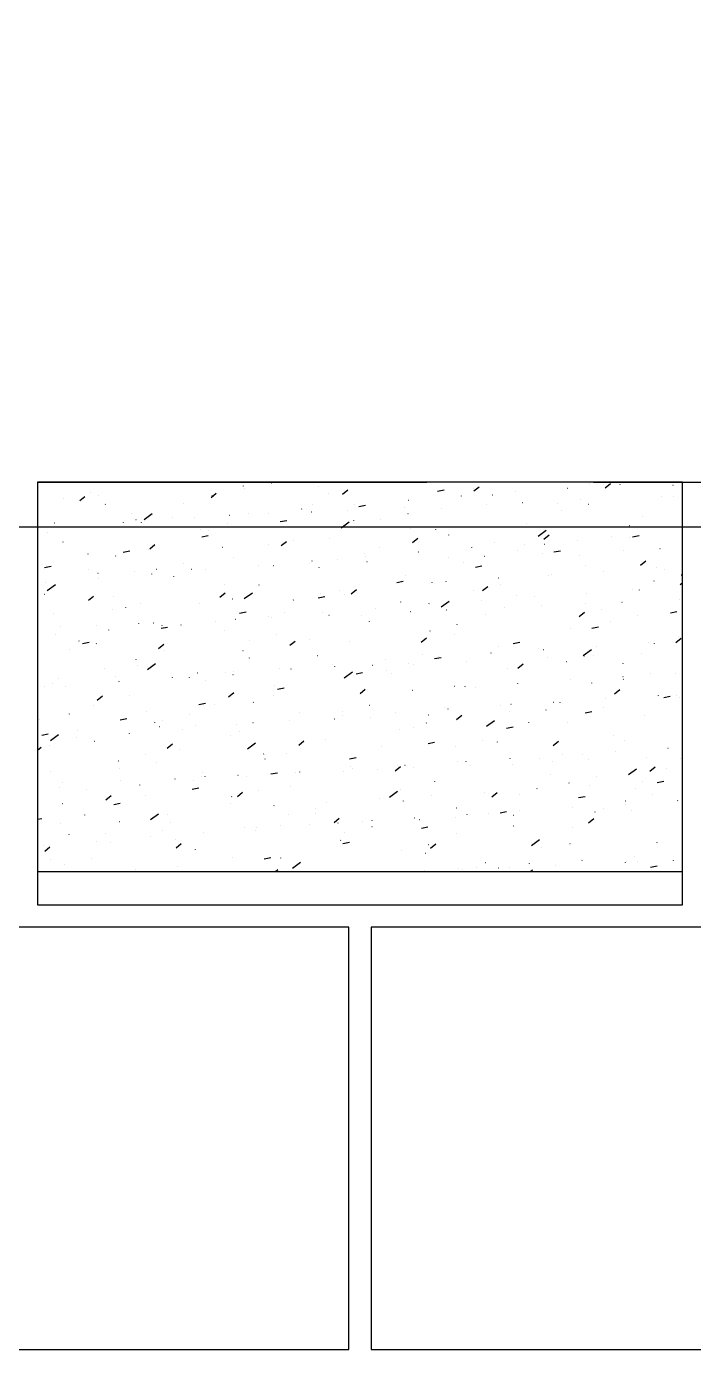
# Model space of a CAD drawing. Extents: x 0 to 119, y 0 to 84.
# Drawn here: x 68.872 to 70.072, y 67.172 to 69.552 of the extents above; entities that cross this region are included whole.
import ezdxf

# ---------------------------------------------------------------- set-up
doc = ezdxf.new("R2010")
doc.units = 0
doc.header["$MEASUREMENT"] = 0
doc.linetypes.add('ESTILO_TQS_0001', pattern=[1, 0.7, -0.3])
for name, color, linetype in [('1', 3, 'CONTINUOUS'), ('4', 5, 'CONTINUOUS'), ('9', 8, 'CONTINUOUS')]:
    doc.layers.add(name, color=color, linetype=linetype)

msp = doc.modelspace()

# ---------------------------------------------------------------- linework, layer by layer
at = {"layer": '1', "color": 3, "linetype": 'ESTILO_TQS_0001'}
msp.add_lwpolyline([(67.89179, 68.732318), (70.85179, 68.732318), (70.85179, 71.972318), (67.89179, 71.972318), (67.89179, 68.732318)], dxfattribs=at)
at = {"layer": '4', "color": 5, "linetype": 'Continuous'}
msp.add_line((67.25179, 68.652318), (72.29179, 68.652318), dxfattribs=at)
at = {"layer": '9', "color": 8, "linetype": 'Continuous'}
for p, q in [((68.89179, 68.726929), (68.89179, 68.726929)), ((68.98759, 68.714172), (68.987785, 68.714215)), ((69.204105, 68.705141), (69.213298, 68.712854)), ((69.262018, 68.725593), (69.262044, 68.725791)), ((69.263302, 68.720436), (69.263497, 68.720479)), ((69.312117, 68.731258), (69.312312, 68.731301)), ((69.397492, 68.724246), (69.397614, 68.724405)), ((69.415584, 68.712052), (69.41561, 68.712251)), ((69.440414, 68.710949), (69.449607, 68.718662)), ((69.611144, 68.71655), (69.622924, 68.71884)), ((69.67563, 68.720643), (69.675656, 68.720841)), ((69.676723, 68.716756), (69.685916, 68.72447)), ((69.750664, 68.715754), (69.750786, 68.715912)), ((69.845285, 68.721877), (69.845407, 68.722036)), ((69.883911, 68.729372), (69.883937, 68.72957)), ((69.913032, 68.722564), (69.922224, 68.730278)), ((69.939906, 68.728001), (69.940028, 68.72816)), ((70.034788, 68.726889), (70.034984, 68.726932)), ((68.89179, 68.692934), (68.89179, 68.692934)), ((68.89179, 68.692934), (68.89179, 68.692934)), ((68.89179, 68.692934), (68.89179, 68.692934)), ((68.938775, 68.70335), (68.938971, 68.703394)), ((68.967797, 68.699333), (68.976989, 68.707046)), ((69.000909, 68.708932), (69.000935, 68.70913)), ((69.013577, 68.692674), (69.013699, 68.692833)), ((69.15428, 68.693904), (69.154306, 68.694103)), ((69.205535, 68.70846), (69.205656, 68.708619)), ((69.385735, 68.692718), (69.38593, 68.692761)), ((69.462576, 68.691876), (69.462698, 68.692035)), ((69.46979, 68.689074), (69.48157, 68.691363)), ((69.558707, 68.699968), (69.558828, 68.700126)), ((69.654533, 68.707662), (69.654655, 68.707821)), ((69.699383, 68.693167), (69.699583, 68.693176)), ((69.710262, 68.709803), (69.710457, 68.709847)), ((69.764321, 68.696002), (69.764521, 68.696011)), ((69.827468, 68.693976), (69.827495, 68.694174)), ((69.867823, 68.700521), (69.868022, 68.70053)), ((69.882486, 68.693124), (69.882682, 68.693168)), ((70.014683, 68.706934), (70.014883, 68.706942)), ((70.036219, 68.706274), (70.036246, 68.706472)), ((68.89179, 68.666753), (68.89179, 68.666753)), ((68.892701, 68.673674), (68.892727, 68.673872)), ((69.061209, 68.675633), (69.061404, 68.675676)), ((69.068784, 68.665635), (69.068984, 68.665643)), ((69.083669, 68.665442), (69.098197, 68.676069)), ((69.133722, 68.66847), (69.133922, 68.668479)), ((69.174792, 68.668396), (69.174914, 68.668554)), ((69.237223, 68.672989), (69.237423, 68.672998)), ((69.270619, 68.67609), (69.27074, 68.676249)), ((69.307376, 68.676795), (69.307402, 68.676993)), ((69.328436, 68.661597), (69.340215, 68.663887)), ((69.366749, 68.684182), (69.366871, 68.68434)), ((69.384084, 68.679401), (69.384283, 68.67941)), ((69.449022, 68.682236), (69.449221, 68.682245)), ((69.460943, 68.663254), (69.460969, 68.663453)), ((69.509145, 68.665217), (69.50934, 68.66526)), ((69.552523, 68.686755), (69.552723, 68.686764)), ((69.55796, 68.676039), (69.558155, 68.676082)), ((69.619187, 68.685248), (69.619213, 68.685446)), ((69.833671, 68.682302), (69.833867, 68.682346)), ((69.979777, 68.670878), (69.979803, 68.671077)), ((68.89179, 68.657907), (68.89179, 68.657907)), ((68.89179, 68.657907), (68.89179, 68.657907)), ((68.89179, 68.651147), (68.89179, 68.651147)), ((68.89179, 68.651147), (68.89179, 68.651147)), ((68.908906, 68.641868), (68.909102, 68.641911)), ((68.921924, 68.659223), (68.922124, 68.659231)), ((68.982835, 68.65261), (68.982957, 68.652768)), ((69.046268, 68.660134), (69.046294, 68.660332)), ((69.078661, 68.660304), (69.078783, 68.660463)), ((69.184618, 68.648131), (69.184813, 68.648175)), ((69.199638, 68.645106), (69.199665, 68.645305)), ((69.233433, 68.658953), (69.233628, 68.658997)), ((69.437926, 68.650545), (69.452454, 68.661172)), ((69.562744, 68.649852), (69.56277, 68.65005)), ((69.608024, 68.64705), (69.608145, 68.647209)), ((69.771025, 68.658581), (69.771052, 68.658779)), ((69.792183, 68.635648), (69.806711, 68.646275)), ((69.956105, 68.654585), (69.9563, 68.654628)), ((70.051592, 68.639176), (70.051714, 68.639334)), ((68.89179, 68.638073), (68.89179, 68.638073)), ((68.89179, 68.635556), (68.89179, 68.635556)), ((68.93806, 68.624876), (68.938086, 68.625074)), ((69.093795, 68.612579), (69.102987, 68.620293)), ((69.187081, 68.634121), (69.198861, 68.63641)), ((69.224109, 68.615478), (69.224231, 68.615637)), ((69.307052, 68.620414), (69.307247, 68.620457)), ((69.330104, 68.618387), (69.339296, 68.626101)), ((69.352735, 68.627997), (69.352761, 68.628195)), ((69.416066, 68.631264), (69.416188, 68.631423)), ((69.566413, 68.624195), (69.575605, 68.631908)), ((69.631578, 68.637499), (69.631773, 68.637543)), ((69.714583, 68.623185), (69.714609, 68.623383)), ((69.767729, 68.620804), (69.76785, 68.620963)), ((69.802721, 68.630003), (69.811914, 68.637716)), ((69.803803, 68.62082), (69.803998, 68.620863)), ((69.86235, 68.626928), (69.862472, 68.627087)), ((69.923334, 68.635483), (69.92336, 68.635681)), ((69.956971, 68.633052), (69.957093, 68.633211)), ((69.961995, 68.634541), (69.973774, 68.636831)), ((68.982525, 68.603328), (68.98272, 68.603372)), ((69.032152, 68.599692), (69.032274, 68.599851)), ((69.045727, 68.606644), (69.057507, 68.608934)), ((69.091626, 68.611336), (69.091653, 68.611534)), ((69.244997, 68.596308), (69.245023, 68.596507)), ((69.430461, 68.592913), (69.430656, 68.592956)), ((69.479276, 68.603735), (69.479471, 68.603778)), ((69.48115, 68.598894), (69.481272, 68.599053)), ((69.506301, 68.614457), (69.506327, 68.614655)), ((69.577281, 68.606986), (69.577403, 68.607144)), ((69.631065, 68.596535), (69.631265, 68.596544)), ((69.673108, 68.61468), (69.673229, 68.614839)), ((69.696003, 68.599371), (69.696203, 68.599379)), ((69.754988, 68.609998), (69.755183, 68.610041)), ((69.799505, 68.60389), (69.799704, 68.603898)), ((69.82064, 68.607065), (69.83242, 68.609355)), ((69.866891, 68.600087), (69.866917, 68.600286)), ((69.946365, 68.610302), (69.946565, 68.61031)), ((70.011303, 68.613137), (70.011503, 68.613146)), ((68.89179, 68.583213), (68.89179, 68.583213)), ((68.89179, 68.583213), (68.89179, 68.583213)), ((68.89179, 68.576722), (68.89179, 68.576722)), ((68.904373, 68.579168), (68.916152, 68.581457)), ((68.983419, 68.576078), (68.983445, 68.576276)), ((69.000466, 68.569003), (69.000666, 68.569011)), ((69.065404, 68.571838), (69.065604, 68.571847)), ((69.105935, 68.575827), (69.10613, 68.575871)), ((69.154749, 68.586649), (69.154945, 68.586693)), ((69.168905, 68.576357), (69.169105, 68.576366)), ((69.193367, 68.575414), (69.193489, 68.575573)), ((69.289193, 68.583108), (69.289315, 68.583267)), ((69.315766, 68.582769), (69.315965, 68.582778)), ((69.380704, 68.585604), (69.380903, 68.585613)), ((69.385324, 68.5912), (69.385446, 68.591358)), ((69.398094, 68.579199), (69.39812, 68.579397)), ((69.484205, 68.590123), (69.484405, 68.590132)), ((69.65814, 68.58779), (69.658166, 68.587988)), ((69.679286, 68.579589), (69.691066, 68.581878)), ((69.877421, 68.582281), (69.877616, 68.582324)), ((69.910461, 68.57244), (69.910583, 68.572598)), ((69.976588, 68.583415), (69.985781, 68.591129)), ((70.005083, 68.578563), (70.005204, 68.578722)), ((70.018925, 68.574907), (70.018951, 68.575106)), ((68.89179, 68.564258), (68.89179, 68.564258)), ((68.89179, 68.564258), (68.89179, 68.564258)), ((68.89179, 68.564258), (68.89179, 68.564258)), ((68.905279, 68.551537), (68.905401, 68.551695)), ((68.90933, 68.537919), (68.923858, 68.548546)), ((69.00141, 68.559628), (69.001531, 68.559787)), ((69.097236, 68.567323), (69.097358, 68.567481)), ((69.136985, 68.562538), (69.137011, 68.562736)), ((69.228368, 68.54811), (69.228563, 68.548153)), ((69.290356, 68.54751), (69.290382, 68.547709)), ((69.537932, 68.552112), (69.549711, 68.554402)), ((69.552895, 68.565195), (69.55309, 68.565238)), ((69.601697, 68.552394), (69.601723, 68.552592)), ((69.626598, 68.554068), (69.62672, 68.554227)), ((69.692411, 68.537441), (69.701604, 68.545155)), ((69.721219, 68.560192), (69.721341, 68.560351)), ((69.725119, 68.548516), (69.725314, 68.548559)), ((69.810448, 68.564692), (69.810474, 68.56489)), ((69.81584, 68.566316), (69.815962, 68.566475)), ((70.000831, 68.554779), (70.001026, 68.554823)), ((70.047754, 68.548566), (70.05179, 68.551518)), ((70.049646, 68.565601), (70.049841, 68.565645)), ((68.89179, 68.533958), (68.89179, 68.533958)), ((68.89179, 68.528353), (68.89179, 68.528353)), ((68.89179, 68.528353), (68.89179, 68.528353)), ((68.89179, 68.525089), (68.89179, 68.525089)), ((68.903841, 68.531024), (68.904037, 68.531068)), ((68.983485, 68.520018), (68.992677, 68.527731)), ((69.028777, 68.52728), (69.028803, 68.527478)), ((69.219793, 68.525826), (69.228986, 68.533539)), ((69.242684, 68.522496), (69.242806, 68.522655)), ((69.263587, 68.523022), (69.278116, 68.533649)), ((69.351778, 68.520609), (69.351973, 68.520652)), ((69.396577, 68.524636), (69.408357, 68.526925)), ((69.400592, 68.531431), (69.400788, 68.531474)), ((69.434641, 68.538282), (69.434763, 68.538441)), ((69.443452, 68.530401), (69.443478, 68.530599)), ((69.456102, 68.531634), (69.465295, 68.539347)), ((69.676304, 68.537694), (69.676499, 68.537737)), ((69.690477, 68.520128), (69.690599, 68.520286)), ((69.754005, 68.529296), (69.754031, 68.529494)), ((69.785098, 68.526252), (69.78522, 68.52641)), ((69.879719, 68.532375), (69.879841, 68.532534)), ((69.962482, 68.539512), (69.962508, 68.53971)), ((69.97434, 68.538499), (69.974462, 68.538658)), ((70.046486, 68.521024), (70.046686, 68.521033)), ((69.027251, 68.503523), (69.027446, 68.503566)), ((69.050727, 68.50671), (69.050848, 68.506869)), ((69.076066, 68.514345), (69.076261, 68.514388)), ((69.182344, 68.51374), (69.18237, 68.513938)), ((69.255223, 68.497159), (69.267003, 68.499449)), ((69.335714, 68.498712), (69.33574, 68.498911)), ((69.403899, 68.498218), (69.40402, 68.498377)), ((69.499725, 68.505913), (69.499847, 68.506071)), ((69.545254, 68.516998), (69.54528, 68.517197)), ((69.562747, 68.499903), (69.562947, 68.499912)), ((69.595856, 68.514004), (69.595978, 68.514163)), ((69.617845, 68.508126), (69.632373, 68.518752)), ((69.627685, 68.502739), (69.627885, 68.502747)), ((69.731187, 68.507258), (69.731386, 68.507266)), ((69.798738, 68.509976), (69.798933, 68.51002)), ((69.866278, 68.490854), (69.87547, 68.498567)), ((69.878047, 68.51367), (69.878247, 68.513678)), ((69.906039, 68.504116), (69.906065, 68.504315)), ((69.942985, 68.516505), (69.943185, 68.516514)), ((70.030136, 68.49758), (70.041916, 68.49987)), ((68.89179, 68.473492), (68.89179, 68.473492)), ((68.89179, 68.473492), (68.89179, 68.473492)), ((68.89179, 68.473492), (68.89179, 68.473492)), ((68.921039, 68.495592), (68.921066, 68.49579)), ((68.997086, 68.475206), (68.997286, 68.475215)), ((69.074136, 68.478482), (69.074162, 68.47868)), ((69.100587, 68.479725), (69.100787, 68.479734)), ((69.115811, 68.474341), (69.115932, 68.474499)), ((69.149684, 68.475806), (69.14988, 68.475849)), ((69.211941, 68.482432), (69.212063, 68.482591)), ((69.247448, 68.486137), (69.247647, 68.486146)), ((69.307768, 68.490127), (69.30789, 68.490285)), ((69.312386, 68.488972), (69.312585, 68.488981)), ((69.415887, 68.493491), (69.416087, 68.4935)), ((69.474211, 68.492891), (69.474406, 68.492934)), ((69.488811, 68.481603), (69.488837, 68.481801)), ((69.646435, 68.476212), (69.646631, 68.476255)), ((69.697562, 68.493901), (69.697588, 68.494099)), ((69.922147, 68.482475), (69.922342, 68.482519)), ((69.970962, 68.493297), (69.971157, 68.493341)), ((68.89179, 68.470609), (68.89179, 68.470609)), ((68.89179, 68.470609), (68.89179, 68.470609)), ((68.89179, 68.470609), (68.89179, 68.470609)), ((68.923853, 68.458555), (68.923975, 68.458713)), ((68.932148, 68.472371), (68.932348, 68.472379)), ((69.019984, 68.466646), (69.020106, 68.466805)), ((69.113869, 68.469683), (69.125648, 68.471972)), ((69.227702, 68.464942), (69.227728, 68.46514)), ((69.321909, 68.459126), (69.322104, 68.45917)), ((69.381073, 68.449914), (69.381099, 68.450113)), ((69.582101, 68.44488), (69.591293, 68.452593)), ((69.597621, 68.46539), (69.597816, 68.465433)), ((69.641119, 68.458505), (69.641145, 68.458703)), ((69.849596, 68.468721), (69.849622, 68.468919)), ((69.888782, 68.470103), (69.900562, 68.472393)), ((70.040144, 68.444266), (70.049337, 68.45198)), ((70.044581, 68.454758), (70.044776, 68.454801)), ((68.89179, 68.443077), (68.89179, 68.443077)), ((68.89179, 68.426515), (68.89179, 68.426515)), ((68.948567, 68.431219), (68.948763, 68.431262)), ((68.966398, 68.446794), (68.966424, 68.446992)), ((68.972515, 68.442206), (68.984294, 68.444496)), ((68.997382, 68.442041), (68.997577, 68.442084)), ((69.109483, 68.433264), (69.118676, 68.440978)), ((69.119495, 68.429684), (69.119521, 68.429882)), ((69.261258, 68.429514), (69.26138, 68.429673)), ((69.273094, 68.448304), (69.273289, 68.448348)), ((69.345792, 68.439072), (69.354984, 68.446786)), ((69.453216, 68.4453), (69.453337, 68.445459)), ((69.707542, 68.425178), (69.707664, 68.425337)), ((69.720054, 68.437672), (69.720249, 68.437716)), ((69.747428, 68.442627), (69.759207, 68.444917)), ((69.793153, 68.433325), (69.793179, 68.433524)), ((69.802163, 68.431302), (69.802285, 68.431461)), ((69.873416, 68.421043), (69.887944, 68.43167)), ((69.896784, 68.437426), (69.896906, 68.437585)), ((69.991405, 68.44355), (69.991527, 68.443708)), ((70.001434, 68.442054), (70.00146, 68.442252)), ((68.89179, 68.418632), (68.89179, 68.418632)), ((68.89179, 68.418632), (68.89179, 68.418632)), ((68.89179, 68.418632), (68.89179, 68.418632)), ((68.89179, 68.416769), (68.89179, 68.416769)), ((69.069301, 68.413728), (69.069423, 68.413887)), ((69.071001, 68.403501), (69.071196, 68.403545)), ((69.089249, 68.3955), (69.103777, 68.406126)), ((69.273061, 68.416144), (69.273087, 68.416342)), ((69.395527, 68.420587), (69.395723, 68.42063)), ((69.422473, 68.405236), (69.422595, 68.405395)), ((69.426432, 68.401116), (69.426458, 68.401315)), ((69.494429, 68.403271), (69.494629, 68.40328)), ((69.5183, 68.412931), (69.518421, 68.413089)), ((69.559367, 68.406107), (69.559567, 68.406115)), ((69.567752, 68.403908), (69.567947, 68.403951)), ((69.584676, 68.42311), (69.584702, 68.423308)), ((69.606074, 68.41515), (69.617853, 68.41744)), ((69.612921, 68.419054), (69.613042, 68.419213)), ((69.662869, 68.410626), (69.663068, 68.410634)), ((69.755967, 68.398292), (69.76516, 68.406006)), ((69.809729, 68.417038), (69.809929, 68.417046)), ((69.843464, 68.410171), (69.843659, 68.410214)), ((69.874667, 68.419873), (69.874867, 68.419882)), ((69.892278, 68.420993), (69.892474, 68.421036)), ((69.944991, 68.406658), (69.945017, 68.406857)), ((69.978168, 68.424392), (69.978368, 68.424401)), ((68.928768, 68.378574), (68.928968, 68.378583)), ((69.011757, 68.397996), (69.011783, 68.398194)), ((69.032269, 68.383093), (69.032469, 68.383102)), ((69.134385, 68.381359), (69.134507, 68.381517)), ((69.164853, 68.380886), (69.164879, 68.381085)), ((69.17913, 68.389505), (69.179329, 68.389514)), ((69.230516, 68.38945), (69.230638, 68.389609)), ((69.243225, 68.386822), (69.24342, 68.386866)), ((69.244068, 68.39234), (69.244267, 68.392349)), ((69.326342, 68.397145), (69.326464, 68.397303)), ((69.347569, 68.396859), (69.347769, 68.396868)), ((69.443506, 68.380603), (69.458034, 68.39123)), ((69.464719, 68.387674), (69.476499, 68.389964)), ((69.518937, 68.393086), (69.519132, 68.393129)), ((69.528233, 68.387714), (69.528259, 68.387912)), ((69.73671, 68.39793), (69.736736, 68.398128)), ((69.944896, 68.382938), (69.945017, 68.383096)), ((69.945332, 68.377894), (69.945527, 68.377938)), ((69.994147, 68.388716), (69.994342, 68.38876)), ((70.039517, 68.389061), (70.039638, 68.38922)), ((68.89179, 68.37696), (68.89179, 68.37696)), ((68.89179, 68.363771), (68.89179, 68.363771)), ((68.903745, 68.364225), (68.903771, 68.364423)), ((68.918698, 68.369737), (68.918894, 68.36978)), ((68.942428, 68.365573), (68.94255, 68.365731)), ((69.038559, 68.373664), (69.038681, 68.373823)), ((69.19441, 68.376), (69.194606, 68.376044)), ((69.235481, 68.346511), (69.244674, 68.354224)), ((69.31842, 68.367346), (69.318446, 68.367544)), ((69.323365, 68.360197), (69.335144, 68.362487)), ((69.47179, 68.352318), (69.480983, 68.360032)), ((69.566411, 68.358442), (69.566533, 68.358601)), ((69.64137, 68.365368), (69.641566, 68.365411)), ((69.661032, 68.364566), (69.661154, 68.364725)), ((69.680267, 68.362534), (69.680293, 68.362732)), ((69.755653, 68.37069), (69.755775, 68.370849)), ((69.850275, 68.376814), (69.850396, 68.376972)), ((69.888548, 68.371263), (69.888575, 68.371461)), ((69.929834, 68.351705), (69.939026, 68.359419)), ((68.992317, 68.331197), (68.992512, 68.331241)), ((68.999173, 68.340703), (69.008365, 68.348416)), ((69.057115, 68.349198), (69.057141, 68.349396)), ((69.182011, 68.332721), (69.19379, 68.335011)), ((69.210212, 68.332088), (69.210238, 68.332287)), ((69.279833, 68.336533), (69.279955, 68.336691)), ((69.316844, 68.348283), (69.317039, 68.348326)), ((69.47179, 68.352318), (69.471816, 68.352517)), ((69.47179, 68.352318), (69.471912, 68.352477)), ((69.489068, 68.331604), (69.489263, 68.331647)), ((69.724911, 68.330626), (69.725033, 68.330784)), ((69.743239, 68.333091), (69.743434, 68.333135)), ((69.819532, 68.336749), (69.819654, 68.336908)), ((69.832105, 68.335867), (69.832132, 68.336065)), ((69.914153, 68.342873), (69.914275, 68.343032)), ((70.008774, 68.348997), (70.008896, 68.349156)), ((70.018263, 68.345065), (70.030043, 68.347355)), ((70.040857, 68.348165), (70.040883, 68.348363)), ((70.047201, 68.345618), (70.047396, 68.345661)), ((68.89179, 68.308911), (68.89179, 68.308911)), ((68.89179, 68.308911), (68.89179, 68.308911)), ((68.949103, 68.315427), (68.949129, 68.315626)), ((69.040656, 68.305244), (69.052436, 68.307534)), ((69.087876, 68.320747), (69.087998, 68.320905)), ((69.164541, 68.314518), (69.164737, 68.314561)), ((69.363778, 68.318548), (69.363804, 68.318746)), ((69.426111, 68.306639), (69.426311, 68.306648)), ((69.440253, 68.320782), (69.440449, 68.320825)), ((69.441048, 68.312254), (69.44117, 68.312413)), ((69.491049, 68.309475), (69.491249, 68.309483)), ((69.535669, 68.318378), (69.535791, 68.318537)), ((69.594551, 68.313994), (69.59475, 68.314002)), ((69.623824, 68.327139), (69.62385, 68.327337)), ((69.63029, 68.324502), (69.630412, 68.32466)), ((69.645657, 68.305731), (69.654849, 68.313445)), ((69.741411, 68.320406), (69.741611, 68.320414)), ((69.806349, 68.323241), (69.806549, 68.32325)), ((69.876909, 68.317588), (69.888689, 68.319878)), ((69.90985, 68.32776), (69.91005, 68.327769)), ((69.984414, 68.312769), (69.98444, 68.312968)), ((68.89179, 68.29958), (68.89179, 68.29958)), ((68.89179, 68.29958), (68.89179, 68.29958)), ((68.89179, 68.29958), (68.89179, 68.29958)), ((68.89179, 68.28331), (68.89179, 68.28331)), ((68.89179, 68.28331), (68.89179, 68.28331)), ((68.895919, 68.304961), (68.89604, 68.305119)), ((68.963951, 68.286461), (68.964151, 68.28647)), ((69.102474, 68.3004), (69.1025, 68.300598)), ((69.110812, 68.292873), (69.111011, 68.292882)), ((69.115727, 68.303696), (69.115922, 68.303739)), ((69.15296, 68.288377), (69.153082, 68.288536)), ((69.17575, 68.295708), (69.175949, 68.295717)), ((69.249091, 68.296468), (69.249212, 68.296627)), ((69.25557, 68.28329), (69.255597, 68.283489)), ((69.279251, 68.300227), (69.279451, 68.300236)), ((69.344917, 68.304163), (69.345039, 68.304321)), ((69.542122, 68.288505), (69.542317, 68.288548)), ((69.567381, 68.291743), (69.567407, 68.291941)), ((69.590937, 68.299327), (69.591132, 68.29937)), ((69.699077, 68.293521), (69.713605, 68.304147)), ((69.735555, 68.290112), (69.747334, 68.292402)), ((69.775663, 68.300472), (69.775689, 68.30067)), ((69.845108, 68.300815), (69.845303, 68.300858)), ((68.89179, 68.276308), (68.89179, 68.276308)), ((68.89179, 68.273422), (68.89179, 68.273422)), ((68.89179, 68.273422), (68.89179, 68.273422)), ((68.899302, 68.277768), (68.911081, 68.280058)), ((68.913633, 68.258893), (68.913829, 68.258936)), ((68.91491, 68.267977), (68.929438, 68.278604)), ((68.961003, 68.272591), (68.961124, 68.27275)), ((68.994462, 68.266629), (68.994488, 68.266828)), ((69.057133, 68.280682), (69.057255, 68.280841)), ((69.125171, 68.253949), (69.134364, 68.261663)), ((69.23816, 68.275979), (69.238355, 68.276022)), ((69.269167, 68.25308), (69.283696, 68.263707)), ((69.36148, 68.259757), (69.370672, 68.267471)), ((69.409137, 68.26975), (69.409163, 68.269948)), ((69.5942, 68.262635), (69.60598, 68.264925)), ((69.692805, 68.26705), (69.693001, 68.267093)), ((69.71922, 68.265076), (69.719246, 68.265274)), ((69.819524, 68.259144), (69.828716, 68.266857)), ((69.927971, 68.277374), (69.927997, 68.277572)), ((69.946976, 68.268538), (69.947171, 68.268581)), ((68.89179, 68.250598), (68.898055, 68.255855)), ((68.89179, 68.254051), (68.89179, 68.254051)), ((68.89179, 68.254051), (68.89179, 68.254051)), ((68.89179, 68.251065), (68.89179, 68.251065)), ((69.085858, 68.242214), (69.086053, 68.242257)), ((69.147833, 68.251602), (69.147859, 68.2518)), ((69.298408, 68.243551), (69.298529, 68.243709)), ((69.300929, 68.234492), (69.300955, 68.234691)), ((69.340029, 68.243702), (69.340224, 68.243745)), ((69.452846, 68.235159), (69.464626, 68.237449)), ((69.510938, 68.256348), (69.510965, 68.256546)), ((69.643991, 68.256228), (69.644186, 68.256271)), ((69.741976, 68.235676), (69.742098, 68.235835)), ((69.794674, 68.234773), (69.794869, 68.234817)), ((69.836597, 68.2418), (69.836719, 68.241959)), ((69.871528, 68.241978), (69.871554, 68.242177)), ((69.931218, 68.247924), (69.93134, 68.248082)), ((69.98633, 68.23745), (69.98653, 68.237459)), ((70.025839, 68.254048), (70.025961, 68.254206)), ((70.048845, 68.236261), (70.04904, 68.236305)), ((68.914493, 68.211979), (68.914615, 68.212137)), ((69.037043, 68.231392), (69.037238, 68.231435)), ((69.039821, 68.217831), (69.039847, 68.21803)), ((69.10645, 68.227765), (69.106572, 68.227923)), ((69.363492, 68.211181), (69.363613, 68.21134)), ((69.441897, 68.211425), (69.442093, 68.211468)), ((69.454496, 68.220952), (69.454522, 68.22115)), ((69.458113, 68.217305), (69.458234, 68.217463)), ((69.502591, 68.216329), (69.502791, 68.216338)), ((69.535347, 68.21317), (69.544539, 68.220883)), ((69.552734, 68.223429), (69.552855, 68.223587)), ((69.567529, 68.219165), (69.567729, 68.219173)), ((69.647355, 68.229552), (69.647477, 68.229711)), ((69.662777, 68.229681), (69.662803, 68.229879)), ((69.671031, 68.223684), (69.671231, 68.223692)), ((69.745859, 68.223952), (69.746054, 68.223995)), ((69.817891, 68.230096), (69.818091, 68.230104)), ((69.882829, 68.232931), (69.883029, 68.23294)), ((69.954649, 68.206438), (69.969177, 68.217065)), ((69.99339, 68.212556), (70.002583, 68.22027)), ((70.023562, 68.216798), (70.023588, 68.216997)), ((68.89179, 68.19919), (68.89179, 68.19919)), ((68.89179, 68.19919), (68.89179, 68.19919)), ((68.89179, 68.19919), (68.89179, 68.19919)), ((68.89179, 68.189661), (68.89179, 68.189661)), ((68.93693, 68.191632), (68.93713, 68.191641)), ((69.040432, 68.196151), (69.040631, 68.19616)), ((69.075708, 68.1877), (69.07583, 68.187859)), ((69.138912, 68.199115), (69.139107, 68.199159)), ((69.171534, 68.195395), (69.171656, 68.195554)), ((69.187292, 68.202563), (69.187491, 68.202572)), ((69.187726, 68.209937), (69.187922, 68.209981)), ((69.193191, 68.202804), (69.193217, 68.203002)), ((69.25223, 68.205398), (69.25243, 68.205407)), ((69.267665, 68.203486), (69.267787, 68.203645)), ((69.311492, 68.207682), (69.323271, 68.209972)), ((69.355731, 68.209917), (69.355931, 68.209926)), ((69.606334, 68.194285), (69.60636, 68.194483)), ((69.815085, 68.206583), (69.815111, 68.206781)), ((69.847728, 68.191675), (69.847923, 68.191718)), ((69.884709, 68.187312), (69.88483, 68.18747)), ((69.896543, 68.202497), (69.896738, 68.20254)), ((69.97933, 68.193435), (69.979451, 68.193594)), ((70.00639, 68.19255), (70.01817, 68.19484)), ((68.89179, 68.182392), (68.89179, 68.182392)), ((68.89179, 68.182392), (68.89179, 68.182392)), ((68.89179, 68.182392), (68.89179, 68.182392)), ((68.931613, 68.182574), (68.931639, 68.182772)), ((68.979577, 68.179609), (68.979699, 68.179768)), ((69.014861, 68.161388), (69.024053, 68.169101)), ((69.085179, 68.169033), (69.085205, 68.169232)), ((69.170137, 68.180206), (69.181917, 68.182496)), ((69.24078, 68.166839), (69.240976, 68.166882)), ((69.251169, 68.167196), (69.260362, 68.174909)), ((69.289595, 68.177661), (69.28979, 68.177704)), ((69.346288, 68.185694), (69.346314, 68.185893)), ((69.524739, 68.165998), (69.539267, 68.176625)), ((69.543766, 68.179148), (69.543961, 68.179192)), ((69.600845, 68.16894), (69.600967, 68.169099)), ((69.695466, 68.175064), (69.695588, 68.175223)), ((69.709213, 68.166582), (69.718406, 68.174296)), ((69.758642, 68.171187), (69.758668, 68.171386)), ((69.790088, 68.181188), (69.790209, 68.181346)), ((69.865036, 68.165073), (69.876815, 68.167363)), ((69.967119, 68.181403), (69.967145, 68.181601)), ((69.998411, 68.17022), (69.998607, 68.170263)), ((68.89179, 68.14433), (68.89179, 68.14433)), ((68.89179, 68.14433), (68.89179, 68.14433)), ((68.936818, 68.154312), (68.937014, 68.154356)), ((69.028783, 68.152729), (69.040563, 68.155019)), ((69.23855, 68.154006), (69.238576, 68.154204)), ((69.316982, 68.150569), (69.317104, 68.150727)), ((69.391464, 68.145384), (69.391659, 68.145427)), ((69.411603, 68.156693), (69.411725, 68.156851)), ((69.506224, 68.162816), (69.506346, 68.162975)), ((69.549891, 68.15889), (69.549917, 68.159088)), ((69.645635, 68.146872), (69.64583, 68.146915)), ((69.723682, 68.137597), (69.735461, 68.139887)), ((69.759345, 68.141123), (69.759467, 68.141282)), ((69.853966, 68.147247), (69.854088, 68.147406)), ((69.894371, 68.139786), (69.894571, 68.139795)), ((69.910676, 68.146007), (69.910702, 68.146206)), ((69.948587, 68.153371), (69.948709, 68.15353)), ((69.949597, 68.159398), (69.949792, 68.159441)), ((69.959309, 68.142621), (69.959509, 68.14263)), ((70.043208, 68.159495), (70.04333, 68.159654)), ((68.89179, 68.126101), (68.899208, 68.127543)), ((68.933068, 68.118997), (68.93319, 68.119155)), ((68.976971, 68.133776), (68.976998, 68.133974)), ((69.038687, 68.122036), (69.038882, 68.122079)), ((69.094829, 68.125557), (69.109357, 68.136184)), ((69.125025, 68.134783), (69.125147, 68.134941)), ((69.130538, 68.120235), (69.130564, 68.120434)), ((69.342649, 68.134562), (69.342844, 68.134605)), ((69.380861, 68.116628), (69.380983, 68.116787)), ((69.391646, 68.136896), (69.391672, 68.137095)), ((69.425036, 68.120608), (69.434229, 68.128322)), ((69.432211, 68.119607), (69.432411, 68.119616)), ((69.475482, 68.122752), (69.475604, 68.122911)), ((69.493448, 68.123494), (69.493474, 68.123692)), ((69.570103, 68.128876), (69.570225, 68.129034)), ((69.579071, 68.12602), (69.579271, 68.126028)), ((69.644009, 68.128855), (69.644209, 68.128863)), ((69.664724, 68.135), (69.664846, 68.135158)), ((69.702199, 68.135792), (69.702225, 68.13599)), ((69.747511, 68.133374), (69.747711, 68.133382)), ((69.88308, 68.119995), (69.892272, 68.127708)), ((70.051465, 68.127121), (70.05166, 68.127165)), ((68.89179, 68.096012), (68.89179, 68.096012)), ((68.89179, 68.096012), (68.89179, 68.096012)), ((68.89179, 68.096012), (68.89179, 68.096012)), ((68.948472, 68.098487), (68.948672, 68.098496)), ((69.01341, 68.101322), (69.01361, 68.101331)), ((69.094283, 68.094718), (69.094404, 68.094877)), ((69.116912, 68.105841), (69.117111, 68.10585)), ((69.190109, 68.102413), (69.190231, 68.102572)), ((69.263772, 68.112253), (69.263971, 68.112262)), ((69.283909, 68.105208), (69.283935, 68.105406)), ((69.28624, 68.110504), (69.286362, 68.110663)), ((69.32871, 68.115088), (69.32891, 68.115097)), ((69.444518, 68.102285), (69.444713, 68.102329)), ((69.493332, 68.113107), (69.493528, 68.113151)), ((69.582327, 68.11012), (69.594107, 68.11241)), ((69.645756, 68.100396), (69.645782, 68.100594)), ((69.747503, 68.114595), (69.747699, 68.114638)), ((69.854233, 68.110612), (69.854259, 68.11081)), ((68.89179, 68.089469), (68.89179, 68.089469)), ((68.89179, 68.089469), (68.89179, 68.089469)), ((68.902325, 68.078932), (68.902447, 68.079091)), ((68.90455, 68.068826), (68.913743, 68.07654)), ((68.998152, 68.086627), (68.998274, 68.086786)), ((69.02233, 68.084978), (69.022356, 68.085176)), ((69.140556, 68.089759), (69.140751, 68.089802)), ((69.140859, 68.074634), (69.150052, 68.082348)), ((69.175897, 68.071437), (69.175923, 68.071636)), ((69.437005, 68.088098), (69.437031, 68.088297)), ((69.440973, 68.082644), (69.452752, 68.084934)), ((69.546386, 68.070009), (69.546582, 68.070052)), ((69.595201, 68.080831), (69.595396, 68.080874)), ((69.598903, 68.074021), (69.608095, 68.081734)), ((69.78031, 68.078916), (69.794838, 68.089542)), ((69.79779, 68.075216), (69.797816, 68.075415)), ((69.849372, 68.082318), (69.849567, 68.082362)), ((70.006071, 68.083945), (70.006097, 68.084143)), ((68.89179, 68.065203), (68.89179, 68.065203)), ((68.89179, 68.065203), (68.89179, 68.065203)), ((68.89179, 68.05812), (68.89179, 68.05812)), ((68.914592, 68.053289), (68.914618, 68.053487)), ((68.939439, 68.045172), (68.939634, 68.045216)), ((68.988254, 68.055994), (68.988449, 68.056038)), ((69.242424, 68.057482), (69.24262, 68.057526)), ((69.299619, 68.055167), (69.311398, 68.057457)), ((69.329267, 68.05641), (69.329293, 68.056608)), ((69.3504, 68.038475), (69.364928, 68.049102)), ((69.589313, 68.065001), (69.589339, 68.065199)), ((69.69707, 68.048554), (69.697265, 68.048597)), ((69.77641, 68.046174), (69.776532, 68.046333)), ((69.871031, 68.052298), (69.871153, 68.052457)), ((69.949628, 68.048549), (69.949654, 68.048748)), ((69.951241, 68.050042), (69.951436, 68.050085)), ((69.965652, 68.058422), (69.965774, 68.05858)), ((69.970851, 68.049476), (69.971051, 68.049485)), ((70.035789, 68.052311), (70.035989, 68.05232)), ((68.89179, 68.034609), (68.89179, 68.034609)), ((68.89179, 68.034609), (68.89179, 68.034609)), ((68.89179, 68.034609), (68.89179, 68.034609)), ((68.89179, 68.032318), (70.05179, 68.032318)), ((68.911831, 68.032318), (68.911831, 68.032318)), ((68.911831, 68.032318), (68.911831, 68.032318)), ((68.911831, 68.032318), (68.911831, 68.032318)), ((68.956479, 68.032318), (68.956479, 68.032318)), ((68.963614, 68.032318), (68.963614, 68.032318)), ((68.96736, 68.032318), (68.96736, 68.032318)), ((69.015397, 68.032318), (69.015397, 68.032318)), ((69.046401, 68.032318), (69.046401, 68.032318)), ((69.046401, 68.032318), (69.046401, 68.032318)), ((69.06718, 68.032318), (69.06718, 68.032318)), ((69.067689, 68.03618), (69.067715, 68.036378)), ((69.090429, 68.032318), (69.090429, 68.032318)), ((69.118963, 68.032318), (69.118963, 68.032318)), ((69.118963, 68.032318), (69.118963, 68.032318)), ((69.128918, 68.032318), (69.128918, 68.032318)), ((69.128918, 68.032318), (69.128918, 68.032318)), ((69.136324, 68.032318), (69.136324, 68.032318)), ((69.136324, 68.032318), (69.136324, 68.032318)), ((69.136324, 68.032318), (69.136324, 68.032318)), ((69.1436, 68.041801), (69.143721, 68.04196)), ((69.170746, 68.032318), (69.170746, 68.032318)), ((69.170746, 68.032318), (69.170746, 68.032318)), ((69.182071, 68.032318), (69.182071, 68.032318)), ((69.222529, 68.032318), (69.222529, 68.032318)), ((69.222529, 68.032318), (69.222529, 68.032318)), ((69.222529, 68.032318), (69.222529, 68.032318)), ((69.226246, 68.032318), (69.226246, 68.032318)), ((69.226246, 68.032318), (69.226246, 68.032318)), ((69.274312, 68.032318), (69.274312, 68.032318)), ((69.274312, 68.032318), (69.274312, 68.032318)), ((69.274312, 68.032318), (69.274312, 68.032318)), ((69.316168, 68.032318), (69.316168, 68.032318)), ((69.316168, 68.032318), (69.316168, 68.032318)), ((69.319816, 68.032318), (69.323918, 68.03576)), ((69.326095, 68.032318), (69.326095, 68.032318)), ((69.326095, 68.032318), (69.326095, 68.032318)), ((69.326095, 68.032318), (69.326095, 68.032318)), ((69.341983, 68.032318), (69.341983, 68.032318)), ((69.376377, 68.032318), (69.376377, 68.032318)), ((69.376377, 68.032318), (69.376377, 68.032318)), ((69.376377, 68.032318), (69.376377, 68.032318)), ((69.377878, 68.032318), (69.377878, 68.032318)), ((69.40609, 68.032318), (69.40609, 68.032318)), ((69.40609, 68.032318), (69.40609, 68.032318)), ((69.429661, 68.032318), (69.429661, 68.032318)), ((69.481444, 68.032318), (69.481444, 68.032318)), ((69.496012, 68.032318), (69.496012, 68.032318)), ((69.496012, 68.032318), (69.496012, 68.032318)), ((69.533227, 68.032318), (69.533227, 68.032318)), ((69.549204, 68.032318), (69.549204, 68.032318)), ((69.577883, 68.032318), (69.577883, 68.032318)), ((69.577883, 68.032318), (69.577883, 68.032318)), ((69.577883, 68.032318), (69.577883, 68.032318)), ((69.58501, 68.032318), (69.58501, 68.032318)), ((69.58501, 68.032318), (69.58501, 68.032318)), ((69.58501, 68.032318), (69.58501, 68.032318)), ((69.585934, 68.032318), (69.585934, 68.032318)), ((69.587168, 68.033926), (69.58729, 68.034085)), ((69.623837, 68.032318), (69.623837, 68.032318)), ((69.623837, 68.032318), (69.623837, 68.032318)), ((69.623837, 68.032318), (69.623837, 68.032318)), ((69.636794, 68.032318), (69.636794, 68.032318)), ((69.636794, 68.032318), (69.636794, 68.032318)), ((69.636794, 68.032318), (69.636794, 68.032318)), ((69.648255, 68.037732), (69.64845, 68.037775)), ((69.655551, 68.03571), (69.655751, 68.035718)), ((69.675856, 68.032318), (69.675856, 68.032318)), ((69.681789, 68.04005), (69.681911, 68.040209)), ((69.688577, 68.032318), (69.688577, 68.032318)), ((69.688577, 68.032318), (69.688577, 68.032318)), ((69.688577, 68.032318), (69.688577, 68.032318)), ((69.716606, 68.032318), (69.716606, 68.032318)), ((69.720489, 68.038545), (69.720689, 68.038554)), ((69.74036, 68.032318), (69.74036, 68.032318)), ((69.74036, 68.032318), (69.74036, 68.032318)), ((69.741347, 68.039821), (69.741373, 68.040019)), ((69.765778, 68.032318), (69.765778, 68.032318)), ((69.778591, 68.032318), (69.781962, 68.035147)), ((69.792143, 68.032318), (69.792143, 68.032318)), ((69.792143, 68.032318), (69.792143, 68.032318)), ((69.823991, 68.043064), (69.824191, 68.043073)), ((69.843926, 68.032318), (69.843926, 68.032318)), ((69.843926, 68.032318), (69.843926, 68.032318)), ((69.8557, 68.032318), (69.8557, 68.032318)), ((69.871296, 68.032318), (69.871296, 68.032318)), ((69.871296, 68.032318), (69.871296, 68.032318)), ((69.895709, 68.032318), (69.895709, 68.032318)), ((69.895709, 68.032318), (69.895709, 68.032318)), ((69.945622, 68.032318), (69.945622, 68.032318)), ((69.947492, 68.032318), (69.947492, 68.032318)), ((69.95482, 68.032318), (69.95482, 68.032318)), ((69.994517, 68.040035), (70.006297, 68.042325)), ((69.999275, 68.032318), (69.999275, 68.032318)), ((70.007979, 68.032318), (70.007979, 68.032318)), ((70.035545, 68.032318), (70.035545, 68.032318)), ((70.051058, 68.032318), (70.051058, 68.032318))]:
    msp.add_line(p, q, dxfattribs=at)
for points in [[(68.89179, 67.972318), (70.05179, 67.972318), (70.05179, 68.732318), (68.89179, 68.732318), (68.89179, 67.972318)], [(68.29197, 67.172318), (69.45197, 67.172318), (69.45197, 67.932318), (68.29197, 67.932318), (68.29197, 67.172318)], [(69.49197, 67.172318), (70.65197, 67.172318), (70.65197, 67.932318), (69.49197, 67.932318), (69.49197, 67.172318)]]:
    msp.add_lwpolyline(points, dxfattribs=at)

doc.saveas('drawing.dxf')
